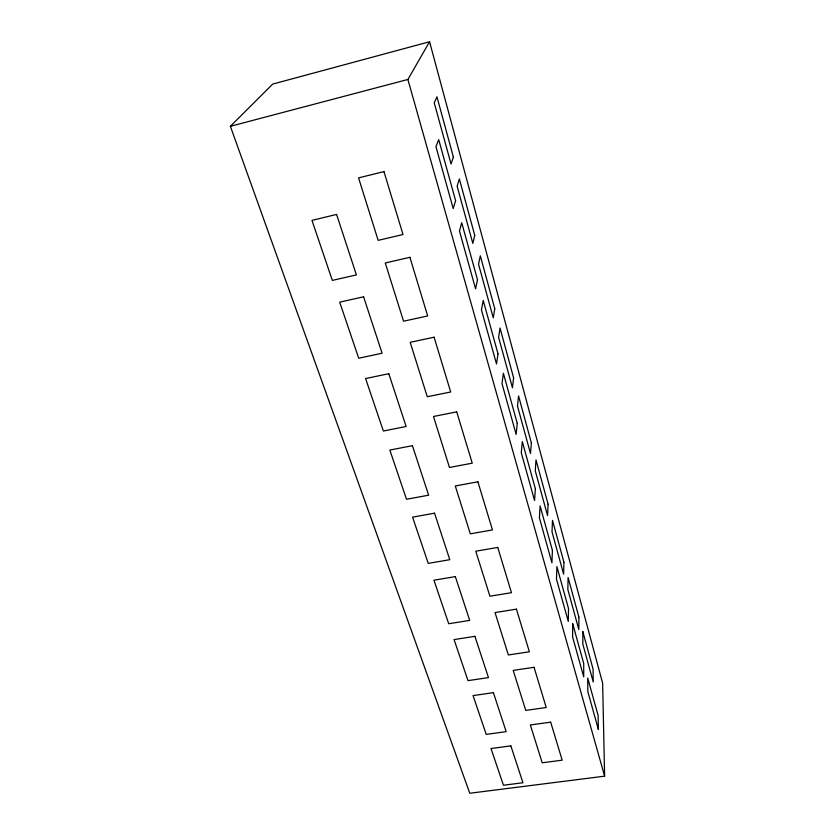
<?xml version="1.0" encoding="UTF-8"?>
<svg xmlns="http://www.w3.org/2000/svg" width="835" height="835" viewBox="0 0 835 835"><rect width="100%" height="100%" fill="white"/><g stroke="black" fill="none" stroke-linecap="round" stroke-linejoin="round"><path stroke-width="1.25" d="M230.376 126.304L407.887 79.471L429.566 41.75L272.711 84.085L230.376 126.304L469.771 793.25L604.623 776.164L602.63 683.145L429.566 41.75M407.887 79.471L604.623 776.164M582.84 631.594L582.83 644.109L593.226 681.986L593.09 669.169L582.84 631.594M578.895 617.128L578.822 629.517L567.852 589.541L568.082 577.496L578.895 617.128M572.737 623.839L572.58 636.896L583.728 676.903L583.717 663.512L572.737 623.839M568.51 608.548L568.28 621.47L556.475 579.125L556.893 566.589L568.51 608.548M563.917 562.226L563.625 574.136L552.019 531.874L552.499 520.362L563.917 562.226M552.415 550.401L551.925 562.769L539.41 517.867L540.109 505.947L552.415 550.401M548.094 504.225L547.541 515.571L535.266 470.825L536.007 459.949L548.094 504.225M535.36 488.778L534.567 500.52L521.28 452.82L522.303 441.611L535.36 488.778M531.352 442.853L530.517 453.551L517.491 406.102L518.556 395.936L531.352 442.853M517.251 423.376L516.134 434.377L501.992 383.62L503.38 373.235L517.251 423.376M513.608 377.817L512.46 387.774L498.62 337.361L500.029 328.019L513.608 377.817M498.004 353.831L496.512 363.966L481.43 309.848L483.225 300.423L498.004 353.831M494.769 308.773L493.266 317.864L478.538 264.194L480.323 255.823L494.769 308.773M477.495 279.735L475.585 288.868L459.469 231.034L461.713 222.726L477.495 279.735M474.739 235.334L472.829 243.423L457.121 186.184L459.354 178.92L474.739 235.334M455.597 200.619L453.207 208.593L435.943 146.647L438.719 139.643L455.597 200.619M453.384 157.063L451.036 164.004L434.242 102.83L436.955 96.839L453.384 157.063M383.964 171.603L358.559 177.886L378.171 240.355L403.013 234.531L383.964 171.603M336.578 214.428L311.977 220.377L332.33 280.414L356.409 274.903L336.578 214.428M409.912 257.305L385.269 262.973L403.555 321.214L427.666 315.954L409.912 257.305M363.59 296.801L339.699 302.155L358.706 358.225L382.096 353.236L363.59 296.801M434.106 337.204L410.183 342.319L427.28 396.74L450.691 391.991L434.106 337.204M388.807 373.704L365.594 378.547L383.38 431.017L406.123 426.508L388.807 373.704M456.714 411.864L433.48 416.488L449.48 467.464L472.245 463.174L456.714 411.864M412.406 445.681L389.83 450.065L406.509 499.267L428.647 495.186L412.406 445.681M477.891 481.795L455.294 485.98L470.314 533.826L492.462 529.933L477.891 481.795M434.544 513.181L412.573 517.147L428.251 563.385L449.794 559.69L434.544 513.181M497.764 547.436L475.773 551.215L489.905 596.2L511.469 592.693L497.764 547.436M455.346 576.609L433.95 580.2L448.708 623.735L469.698 620.395L455.346 576.609M516.447 609.153L495.04 612.577L508.348 654.964L529.359 651.78L516.447 609.153M474.927 636.333L454.073 639.579L467.997 680.64L488.465 677.613L474.927 636.333M534.056 667.301L513.201 670.401L525.758 710.397L546.236 707.516L534.056 667.301M493.391 692.653L473.069 695.607L486.22 734.393L506.177 731.648L493.391 692.653M550.672 722.181L530.34 724.978L542.207 762.793L562.185 760.184L550.672 722.181M510.843 745.864L491.011 748.536L503.453 785.234L522.94 782.75L510.843 745.864M598.34 729.341L587.798 691.495L587.725 677.989L598.131 715.553L598.34 729.341"/></g></svg>
